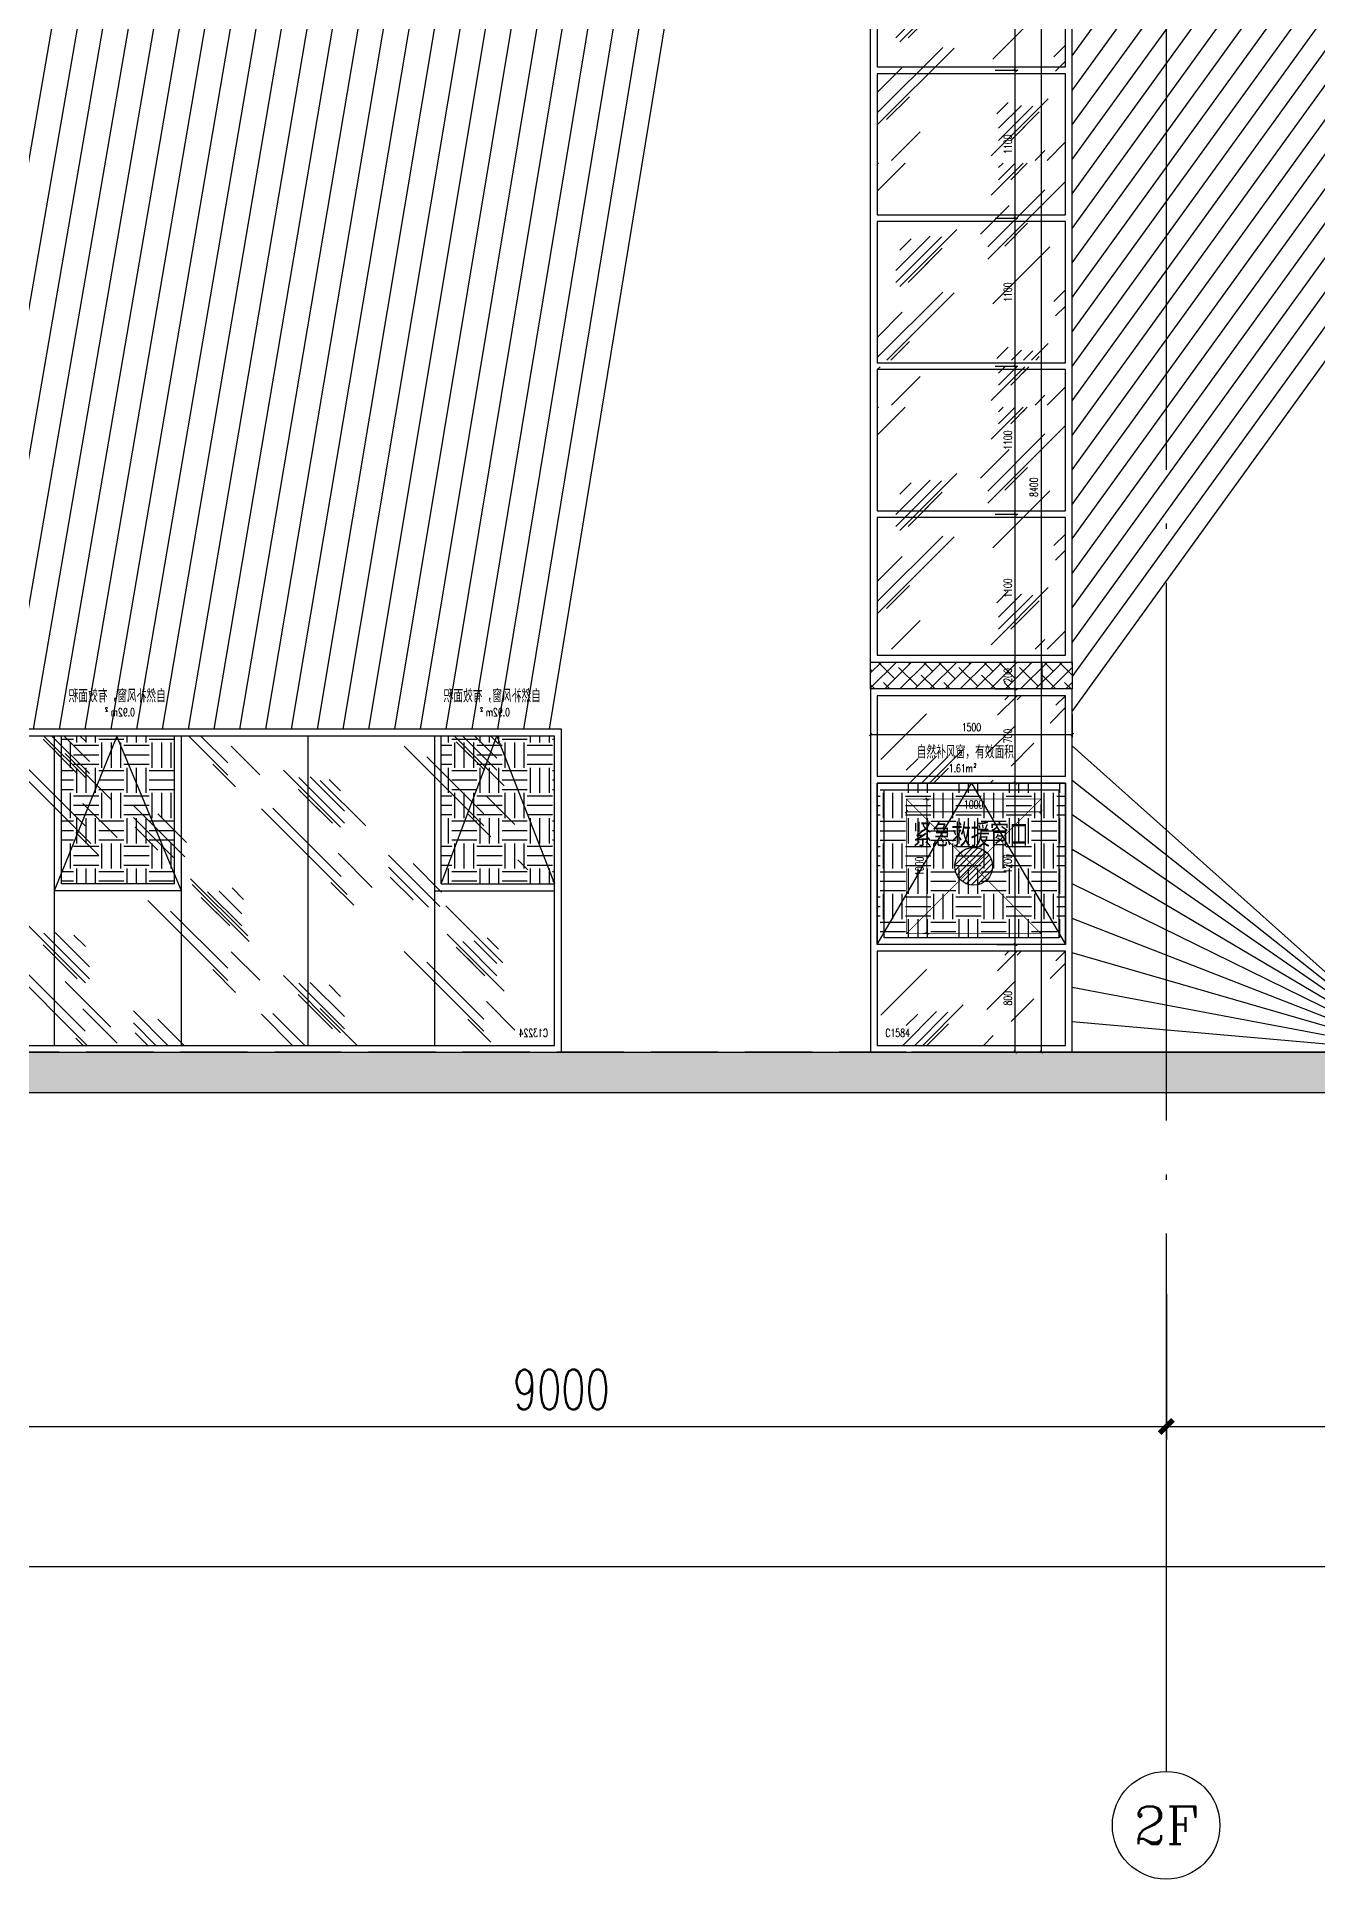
# Model space of a CAD drawing. Extents: x -4210259 to 293730, y -7499 to 868879.
# Drawn here: x -865961 to -856438, y 511087 to 524786 of the extents above; entities that cross this region are included whole.
import ezdxf
from ezdxf.enums import TextEntityAlignment as Align

# ---------------------------------------------------------------- set-up
doc = ezdxf.new("R2010")
doc.units = 0
doc.header["$LTSCALE"] = 1000
doc.header["$MEASUREMENT"] = 0
for name, pattern in [('__DASH', [0.35, 0.25, -0.1]), ('DASH', [0.35, 0.25, -0.1]), ('DOTE', [2.4200000000000004, 2, -0.2, 0.02, -0.2])]:
    doc.linetypes.add(name, pattern=pattern)
doc.layers.get('Defpoints').update_dxf_attribs({"color": 210})
for name, color, linetype in [('A-AXIS-D', 1, 'Continuous'), ('A-AXIS-DOTE', 14, 'DOTE'), ('A-HATCH-2', 251, 'Continuous'), ('A-LIN-V', 9, 'Continuous'), ('A-WINDOW', 140, 'Continuous'), ('A-彩色打印层', 22, 'Continuous'), ('A-门窗表显示尺寸', 160, 'Continuous'), ('AS-WALL', 40, 'Continuous'), ('AXIS', 3, 'Continuous'), ('PUB_DIM', 3, 'Continuous'), ('PUB_TEXT', 7, 'Continuous'), ('SPACE', 7, 'Continuous'), ('SPACE_HATCH', 8, 'Continuous')]:
    doc.layers.add(name, color=color, linetype=linetype)
doc.layers.add('A-WALL-HATCH', color=8, linetype='Continuous', lineweight=13)
doc.styles.add('_TCH_AXIS', font='COMPLEX', dxfattribs={"bigfont": 'GBCBIG'})
doc.styles.add('_TCH_DIM_T3', font='SIMPLEX', dxfattribs={"width": 0.7058823529411765, "bigfont": 'GBCBIG'})
doc.styles.add('_TCH_SPACE', font='SIMPLEX', dxfattribs={"height": 5, "bigfont": 'GBCBIG'})
doc.styles.add('A-DIM_T3', font='SIMPLEX', dxfattribs={"width": 0.7058823529411765, "bigfont": 'GBCBIG'})
doc.styles.add('A-STANDARD', font='SIMPLEX', dxfattribs={"bigfont": 'GBCBIG'})
doc.styles.add('STYLE1', font='')
doc.styles.get('STYLE1').set_extended_font_data('SimSun')
doc.dimstyles.new('_TCH_ARCH&&100', dxfattribs={"dimtxt": 297.5, "dimasz": 100, "dimexe": 100, "dimexo": 100, "dimgap": 126.25, "dimtad": 1, "dimdec": 0, "dimzin": 0, "dimdsep": 46, "dimtxsty": '_TCH_DIM_T3', "dimblk": 'ARCHTICK', "dimcen": 0.09, "dimclrt": 7, "dimazin": 2, "dimtfac": 1, "dimtdec": 0, "dimtix": 1, "dimtmove": 2, "dimatfit": 3, "dimfxl": 0, "dimtolj": 1, "dimtzin": 0, "dimarcsym": 0})
doc.dimstyles.new('_TCH_ARCH&&20', dxfattribs={"dimtxt": 59.5, "dimasz": 20, "dimexe": 20, "dimexo": 20, "dimgap": 25.25, "dimtad": 1, "dimdec": 0, "dimzin": 0, "dimdsep": 46, "dimtxsty": '_TCH_DIM_T3', "dimblk": 'ARCHTICK', "dimcen": 0.09, "dimclrt": 7, "dimazin": 2, "dimtfac": 1, "dimtdec": 0, "dimtix": 1, "dimtmove": 2, "dimatfit": 3, "dimfxl": 0, "dimtolj": 1, "dimtzin": 0, "dimarcsym": 0})
doc.dimstyles.new('A-DIM&&20', dxfattribs={"dimtxt": 59.5, "dimasz": 20, "dimexe": 20, "dimexo": 20, "dimgap": 25.25, "dimtad": 1, "dimdec": 0, "dimzin": 0, "dimdsep": 46, "dimtxsty": 'A-DIM_T3', "dimblk": 'ARCHTICK', "dimcen": 0.09, "dimclrt": 7, "dimazin": 2, "dimtfac": 1, "dimtdec": 0, "dimtix": 1, "dimtmove": 2, "dimatfit": 3, "dimfxl": 0, "dimtolj": 1, "dimtzin": 0, "dimarcsym": 0})
pattern_1 = [(0, (0, 0), (187.5, 187.5), [187.5, -187.5]), (0, (0, 70.3125), (187.5, 187.5), [187.5, -187.5]), (0, (0, 140.625), (187.5, 187.5), [187.5, -187.5]), (90, (23.4375, 164.0625), (-187.5, 187.5), [187.5, -187.5]), (90, (93.75, 164.0625), (-187.5, 187.5), [187.5, -187.5]), (90, (164.0625, 164.0625), (-187.5, 187.5), [187.5, -187.5])]

# ---------------------------------------------------------------- blocks, each defined once
blk = doc.blocks.new('C13024-M')
at = {"layer": 'A-WALL-HATCH'}
h = blk.add_hatch(dxfattribs=at)
h.set_pattern_fill('玻璃2', color=256, scale=100, angle=180)
h.set_pattern_definition([(45, (1649211.067298129, 60.00000002526212), (0, 1527.350647362943), [600, -360, 600, -360, 240, -523.28157]), (45, (1649181.067298129, 90.00000002526212), (0, 1527.350647362943), [480, -600, 360, -360, 420, -463.28157]), (45, (1649181.067298129, 180.0000000252621), (0, 1527.350647362943), [360, -720, 240, -360, 540, -463.28157]), (45, (1649271.067298129, 90.00000002526212), (0, 1527.350647362943), [360, -720, 300, -1303.2815]), (45, (1649361.067298129, 180.0000000252621), (0, 1527.350647362943), [180, -900, 120, -1483.2815]), (45, (1649211.067298129, 330.0000000252621), (0, 1527.350647362943), [120, -900, 120, -480, 300, -763.28157]), (45, (1649751.067298129, 240.0000000252621), (0, 1527.350647362943), [600, -900, 720, -475.28157]), (45, (1649751.067298129, 150.0000000252621), (0, 1527.350647362943), [840, -600, 900, -355.28157]), (45, (1649901.067298129, 270.0000000252621), (0, -1697.056274847714), [600, -840, 480, -763.28157]), (45, (1649811.067298129, 450.0000000252621), (0, 1527.350647362943), [300, -1200, 360, -823.28157]), (45, (1649991.067298129, 360.0000000252621), (0, 1527.350647362943), [240, -1200, 240, -1003.2815])])
h.paths.add_polyline_path([(101749.3323833144, 517287.4520265208), (88849.3323833195, 517287.4520265305), (88849.33238330344, 519587.45202655), (100856.475240441, 519587.4520265403), (100853.6180975811, 518437.4520265147), (101749.3323832985, 518437.4520265147)])
at = {"layer": 'SPACE_HATCH'}
h = blk.add_hatch(dxfattribs=at)
h.set_pattern_fill('土壤', color=1, scale=50, style=0)
h.set_pattern_definition(pattern_1)
h.paths.add_polyline_path([(88649.33238333312, 518487.4520263848), (89489.33238339378, 518487.4520266287), (89489.33238325524, 519587.4520265185), (88649.33238321845, 519587.4520266237)])
h = blk.add_hatch(dxfattribs=at)
h.set_pattern_fill('土壤', color=1, scale=50, style=0)
h.set_pattern_definition(pattern_1)
h.paths.add_polyline_path([(92317.9038118237, 518487.4520263849), (91477.90381179424, 518487.4520266471), (91477.90381193277, 519587.4520265217), (92317.90381193836, 519587.4520266237)])
at = {"layer": 'A-WINDOW'}
for p, q in [((89492.18952615082, 518487.4520265203), (89492.18952615082, 519587.4520265464)), ((89542.18952615093, 519587.4520265403), (89542.18952615093, 517287.4520265386)), ((90485.04666900844, 519587.4520265403), (90485.04666900844, 517287.4520265386)), ((91427.90381186595, 519587.4520265403), (91427.90381186595, 517287.4520265386)), ((91477.90381186595, 518487.4520265203), (91477.90381186595, 519587.4520265464)), ((92317.90381186339, 518487.4520265203), (92317.90381186339, 519587.4520265464)), ((92370.76095472346, 519587.4520265403), (92370.76095472346, 517287.4520265386)), ((89492.18952615082, 518487.4520265203), (88649.33238329343, 518487.4520265203)), ((89542.18952615093, 518437.4520265154), (88649.33238329343, 518437.4520265147)), ((91425.04666900588, 518437.4520265148), (92370.76095472334, 518437.4520265149)), ((91477.90381186595, 518487.4520265203), (92317.90381186339, 518487.4520265203))]:
    blk.add_line(p, q, dxfattribs=at)
for points in [[(101799.3323832985, 517237.452026517), (88599.33238329343, 517237.4520265403), (88599.33238329343, 519637.4520265403), (101799.3323832985, 519637.4520265403)], [(101749.3323832985, 517287.4520265171), (88649.33238329343, 517287.4520265402), (88649.33238329343, 519587.4520265403), (101749.3323832985, 519587.4520265403)]]:
    blk.add_lwpolyline(points, close=True, dxfattribs=at)
for points in [[(89492.18952615082, 518487.4520265203), (89078.66477561742, 519587.4520265403), (88649.33238331345, 518487.4520265203)], [(91425.04666899575, 518437.4520265149), (91905.71427666675, 519587.4520265649), (92370.76095470309, 518437.4520265641)]]:
    blk.add_lwpolyline(points, dxfattribs=at)
at = {"layer": 'A-门窗表显示尺寸', "color": 3, "style": 'A-STANDARD', "width": 0.7058823529411765}
blk.add_text('C13224', height=59.5, dxfattribs=at).set_placement((88698.93270185287, 517350.0000000253))
at = {"layer": 'SPACE', "color": 1, "style": '_TCH_SPACE'}
for p in [(88751.69866114556, 519837.4520265412), (91541.06944890488, 519837.4520265412)]:
    blk.add_text('自然补风窗，有效面积', height=96.45390070921985, dxfattribs=at).set_placement(p)
at = {"layer": 'SPACE', "color": 1, "style": '_TCH_SPACE', "width": 0.7058823529411765}
for s, height, p in [('0.92m', 59.5, (88981.93270369875, 519735.0770265412)), ('2', 29.75, (89181.93270369875, 519770.0770265412)), ('0.92m', 59.5, (91771.30349145806, 519735.0770265412)), ('2', 29.75, (91971.30349145806, 519770.0770265412))]:
    blk.add_text(s, height=height, dxfattribs=at).set_placement(p)
blk = doc.blocks.new('_ArchTick')
at = {"color": 0, "linetype": 'ByBlock', "const_width": 0.4}
blk.add_lwpolyline([(-0.5, -0.5), (0.5, 0.5)], dxfattribs=at)
blk = doc.blocks.new('*D1228')
at = {"layer": 'A-门窗表显示尺寸', "color": 0, "lineweight": -2}
for p, q in [((-1802664.319735164, 520137.4520265377), (-1802494.319735164, 520137.4520265377)), ((-1802514.319735164, 519937.4520265377), (-1802514.319735164, 520137.4520265377)), ((-1802664.319735164, 519937.4520265377), (-1802494.319735164, 519937.4520265377))]:
    blk.add_line(p, q, dxfattribs=at)
at = {"layer": 'Defpoints', "color": 0}
for p in [(-1802684.319735164, 520137.4520265377), (-1802514.319735164, 520137.4520265377), (-1802684.319735164, 519937.4520265377)]:
    blk.add_point(p, dxfattribs=at)
at = {"layer": 'A-门窗表显示尺寸', "color": 0, "lineweight": -2, "xscale": 20, "yscale": 20, "zscale": 20}
for p, rotation in [((-1802514.319735164, 520137.4520265377), 90), ((-1802514.319735164, 519937.4520265377), 270)]:
    blk.add_blockref('_ArchTick', p, dxfattribs=dict(at, rotation=rotation))
at = {"layer": 'A-门窗表显示尺寸', "color": 7, "insert": (-1802569.319735163, 520037.4520265381), "char_height": 59.5, "attachment_point": 5, "rotation": 90, "style": '_TCH_DIM_T3'}
blk.add_mtext('\\A1;200', dxfattribs=at)
blk = doc.blocks.new('*D1229')
at = {"layer": 'A-门窗表显示尺寸', "color": 0, "lineweight": -2}
for p, q in [((-1802664.319735164, 521237.4520265376), (-1802494.319735164, 521237.4520265376)), ((-1802514.319735164, 520137.4520265377), (-1802514.319735164, 521237.4520265376)), ((-1802664.319735164, 520137.4520265377), (-1802494.319735164, 520137.4520265377))]:
    blk.add_line(p, q, dxfattribs=at)
at = {"layer": 'Defpoints', "color": 0}
for p in [(-1802684.319735164, 521237.4520265376), (-1802514.319735164, 521237.4520265376), (-1802684.319735164, 520137.4520265377)]:
    blk.add_point(p, dxfattribs=at)
at = {"layer": 'A-门窗表显示尺寸', "color": 0, "lineweight": -2, "xscale": 20, "yscale": 20, "zscale": 20}
for p, rotation in [((-1802514.319735164, 521237.4520265376), 90), ((-1802514.319735164, 520137.4520265377), 270)]:
    blk.add_blockref('_ArchTick', p, dxfattribs=dict(at, rotation=rotation))
at = {"layer": 'A-门窗表显示尺寸', "color": 7, "insert": (-1802569.319735163, 520687.4520265381), "char_height": 59.5, "attachment_point": 5, "rotation": 90, "style": '_TCH_DIM_T3'}
blk.add_mtext('\\A1;1100', dxfattribs=at)
blk = doc.blocks.new('*D1230')
at = {"layer": 'A-门窗表显示尺寸', "color": 0, "lineweight": -2}
for p, q in [((-1802664.319735164, 522337.4520265376), (-1802494.319735164, 522337.4520265376)), ((-1802514.319735164, 521237.4520265376), (-1802514.319735164, 522337.4520265376)), ((-1802664.319735164, 521237.4520265376), (-1802494.319735164, 521237.4520265376))]:
    blk.add_line(p, q, dxfattribs=at)
at = {"layer": 'Defpoints', "color": 0}
for p in [(-1802684.319735164, 522337.4520265376), (-1802514.319735164, 522337.4520265376), (-1802684.319735164, 521237.4520265376)]:
    blk.add_point(p, dxfattribs=at)
at = {"layer": 'A-门窗表显示尺寸', "color": 0, "lineweight": -2, "xscale": 20, "yscale": 20, "zscale": 20}
for p, rotation in [((-1802514.319735164, 522337.4520265376), 90), ((-1802514.319735164, 521237.4520265376), 270)]:
    blk.add_blockref('_ArchTick', p, dxfattribs=dict(at, rotation=rotation))
at = {"layer": 'A-门窗表显示尺寸', "color": 7, "insert": (-1802569.319735163, 521787.452026538), "char_height": 59.5, "attachment_point": 5, "rotation": 90, "style": '_TCH_DIM_T3'}
blk.add_mtext('\\A1;1100', dxfattribs=at)
blk = doc.blocks.new('*D1231')
at = {"layer": 'A-门窗表显示尺寸', "color": 0, "lineweight": -2}
for p, q in [((-1802664.319735164, 523437.4520265376), (-1802494.319735164, 523437.4520265376)), ((-1802514.319735164, 522337.4520265376), (-1802514.319735164, 523437.4520265376)), ((-1802664.319735164, 522337.4520265376), (-1802494.319735164, 522337.4520265376))]:
    blk.add_line(p, q, dxfattribs=at)
at = {"layer": 'Defpoints', "color": 0}
for p in [(-1802684.319735164, 523437.4520265376), (-1802514.319735164, 523437.4520265376), (-1802684.319735164, 522337.4520265376)]:
    blk.add_point(p, dxfattribs=at)
at = {"layer": 'A-门窗表显示尺寸', "color": 0, "lineweight": -2, "xscale": 20, "yscale": 20, "zscale": 20}
for p, rotation in [((-1802514.319735164, 523437.4520265376), 90), ((-1802514.319735164, 522337.4520265376), 270)]:
    blk.add_blockref('_ArchTick', p, dxfattribs=dict(at, rotation=rotation))
at = {"layer": 'A-门窗表显示尺寸', "color": 7, "insert": (-1802569.319735163, 522887.452026538), "char_height": 59.5, "attachment_point": 5, "rotation": 90, "style": '_TCH_DIM_T3'}
blk.add_mtext('\\A1;1100', dxfattribs=at)
blk = doc.blocks.new('*D1232')
at = {"layer": 'A-门窗表显示尺寸', "color": 0, "lineweight": -2}
for p, q in [((-1802664.319735164, 524537.4520265376), (-1802494.319735164, 524537.4520265376)), ((-1802514.319735164, 523437.4520265376), (-1802514.319735164, 524537.4520265376)), ((-1802664.319735164, 523437.4520265376), (-1802494.319735164, 523437.4520265376))]:
    blk.add_line(p, q, dxfattribs=at)
at = {"layer": 'Defpoints', "color": 0}
for p in [(-1802684.319735164, 524537.4520265376), (-1802514.319735164, 524537.4520265376), (-1802684.319735164, 523437.4520265376)]:
    blk.add_point(p, dxfattribs=at)
at = {"layer": 'A-门窗表显示尺寸', "color": 0, "lineweight": -2, "xscale": 20, "yscale": 20, "zscale": 20}
for p, rotation in [((-1802514.319735164, 524537.4520265376), 90), ((-1802514.319735164, 523437.4520265376), 270)]:
    blk.add_blockref('_ArchTick', p, dxfattribs=dict(at, rotation=rotation))
at = {"layer": 'A-门窗表显示尺寸', "color": 7, "insert": (-1802569.319735163, 523987.452026538), "char_height": 59.5, "attachment_point": 5, "rotation": 90, "style": '_TCH_DIM_T3'}
blk.add_mtext('\\A1;1100', dxfattribs=at)
blk = doc.blocks.new('*D1233')
at = {"layer": 'A-门窗表显示尺寸', "color": 0, "lineweight": -2}
for p, q in [((-1802664.319735164, 525637.4520265376), (-1802494.319735164, 525637.4520265376)), ((-1802514.319735164, 524537.4520265376), (-1802514.319735164, 525637.4520265376)), ((-1802664.319735164, 524537.4520265376), (-1802494.319735164, 524537.4520265376))]:
    blk.add_line(p, q, dxfattribs=at)
at = {"layer": 'Defpoints', "color": 0}
for p in [(-1802684.319735164, 525637.4520265376), (-1802514.319735164, 525637.4520265376), (-1802684.319735164, 524537.4520265376)]:
    blk.add_point(p, dxfattribs=at)
at = {"layer": 'A-门窗表显示尺寸', "color": 0, "lineweight": -2, "xscale": 20, "yscale": 20, "zscale": 20}
for p, rotation in [((-1802514.319735164, 525637.4520265376), 90), ((-1802514.319735164, 524537.4520265376), 270)]:
    blk.add_blockref('_ArchTick', p, dxfattribs=dict(at, rotation=rotation))
at = {"layer": 'A-门窗表显示尺寸', "color": 7, "insert": (-1802569.319735163, 525087.452026538), "char_height": 59.5, "attachment_point": 5, "rotation": 90, "style": '_TCH_DIM_T3'}
blk.add_mtext('\\A1;1100', dxfattribs=at)
blk = doc.blocks.new('*D1234')
at = {"layer": 'A-门窗表显示尺寸', "color": 0, "lineweight": -2}
for p, q in [((-1802644.319735164, 525637.4520265376), (-1802300.000000076, 525637.4520265376)), ((-1802320.000000076, 517237.4520265394), (-1802320.000000076, 525637.4520265376)), ((-1802644.319735164, 517237.4520265394), (-1802300.000000076, 517237.4520265394))]:
    blk.add_line(p, q, dxfattribs=at)
at = {"layer": 'Defpoints', "color": 0}
for p in [(-1802664.319735164, 525637.4520265376), (-1802320.000000076, 525637.4520265376), (-1802664.319735164, 517237.4520265394)]:
    blk.add_point(p, dxfattribs=at)
at = {"layer": 'A-门窗表显示尺寸', "color": 0, "lineweight": -2, "xscale": 20, "yscale": 20, "zscale": 20}
for p, rotation in [((-1802320.000000076, 525637.4520265376), 90), ((-1802320.000000076, 517237.4520265394), 270)]:
    blk.add_blockref('_ArchTick', p, dxfattribs=dict(at, rotation=rotation))
at = {"layer": 'A-门窗表显示尺寸', "color": 7, "insert": (-1802375.000000076, 521437.4520265389), "char_height": 59.5, "attachment_point": 5, "rotation": 90, "style": '_TCH_DIM_T3'}
blk.add_mtext('\\A1;8400', dxfattribs=at)
blk = doc.blocks.new('*D1235')
at = {"layer": 'A-门窗表显示尺寸', "color": 0, "lineweight": -2}
for p, q in [((-1803590.399681424, 525102.5479734626), (-1803590.399681424, 525272.0383787705)), ((-1803590.399681424, 525252.0383787705), (-1802090.399681419, 525252.0383787705)), ((-1802090.399681419, 525102.5479734626), (-1802090.399681419, 525272.0383787705))]:
    blk.add_line(p, q, dxfattribs=at)
at = {"layer": 'Defpoints', "color": 0}
for p in [(-1802090.399681419, 525252.0383787705), (-1803590.399681424, 525082.5479734626), (-1802090.399681419, 525082.5479734626)]:
    blk.add_point(p, dxfattribs=at)
at = {"layer": 'A-门窗表显示尺寸', "color": 0, "lineweight": -2, "xscale": 20, "yscale": 20, "zscale": 20, "rotation": 180}
blk.add_blockref('_ArchTick', (-1803590.399681424, 525252.0383787705), dxfattribs=at)
at = {"layer": 'A-门窗表显示尺寸', "color": 0, "lineweight": -2, "xscale": 20, "yscale": 20, "zscale": 20}
blk.add_blockref('_ArchTick', (-1802090.399681419, 525252.0383787705), dxfattribs=at)
at = {"layer": 'A-门窗表显示尺寸', "color": 7, "insert": (-1802840.399681421, 525307.0383787705), "char_height": 59.5, "attachment_point": 5, "style": 'A-DIM_T3'}
blk.add_mtext('\\A1;1500', dxfattribs=at)
blk = doc.blocks.new('*D1451')
at = {"layer": 'Defpoints', "color": 0}
for p in [(-1653990, 542178.2995793271), (-1652990, 542178.2995793271), (-1652990, 542105)]:
    blk.add_point(p, dxfattribs=at)
at = {"layer": 'PUB_DIM', "color": 0, "lineweight": -2}
for p, q in [((-1653990, 542158.2995793271), (-1653990, 542085)), ((-1653990, 542105), (-1652990, 542105)), ((-1652990, 542158.2995793271), (-1652990, 542085))]:
    blk.add_line(p, q, dxfattribs=at)
at = {"layer": 'PUB_DIM', "color": 0, "lineweight": -2, "xscale": 20, "yscale": 20, "zscale": 20, "rotation": 180}
blk.add_blockref('_ArchTick', (-1653990, 542105), dxfattribs=at)
at = {"layer": 'PUB_DIM', "color": 0, "lineweight": -2, "xscale": 20, "yscale": 20, "zscale": 20}
blk.add_blockref('_ArchTick', (-1652990, 542105), dxfattribs=at)
at = {"layer": 'PUB_DIM', "color": 7, "insert": (-1653490, 542160), "char_height": 59.5, "attachment_point": 5, "style": '_TCH_DIM_T3'}
blk.add_mtext('\\A1;1000', dxfattribs=at)
blk = doc.blocks.new('*D1452')
at = {"layer": 'Defpoints', "color": 0}
for p in [(-1653888.7840406, 542199.6257803998), (-1653837.373280651, 542199.6257803998), (-1653888.7840406, 541199.6257804)]:
    blk.add_point(p, dxfattribs=at)
at = {"layer": 'PUB_DIM', "color": 0, "lineweight": -2}
for p, q in [((-1653868.7840406, 542199.6257803998), (-1653817.373280651, 542199.6257803998)), ((-1653837.373280651, 541199.6257804), (-1653837.373280651, 542199.6257803998)), ((-1653868.7840406, 541199.6257804), (-1653817.373280651, 541199.6257804))]:
    blk.add_line(p, q, dxfattribs=at)
at = {"layer": 'PUB_DIM', "color": 0, "lineweight": -2, "xscale": 20, "yscale": 20, "zscale": 20}
for p, rotation in [((-1653837.373280651, 542199.6257803998), 90), ((-1653837.373280651, 541199.6257804), 270)]:
    blk.add_blockref('_ArchTick', p, dxfattribs=dict(at, rotation=rotation))
at = {"layer": 'PUB_DIM', "color": 7, "insert": (-1653892.37328065, 541699.6257804002), "char_height": 59.5, "attachment_point": 5, "rotation": 90, "style": '_TCH_DIM_T3'}
blk.add_mtext('\\A1;1000', dxfattribs=at)
blk = doc.blocks.new('*D1310')
at = {"layer": 'A-门窗表显示尺寸', "color": 0, "lineweight": -2}
for p, q in [((-1821550.399671284, 519937.4520265376), (-1821394.319734998, 519937.4520265376)), ((-1821414.319734998, 519237.4520265125), (-1821414.319734998, 519937.4520265376)), ((-1821550.399671284, 519237.4520265125), (-1821394.319734998, 519237.4520265125))]:
    blk.add_line(p, q, dxfattribs=at)
at = {"layer": 'Defpoints', "color": 0}
for p in [(-1821570.399671284, 519937.4520265376), (-1821414.319734998, 519937.4520265376), (-1821570.399671284, 519237.4520265125)]:
    blk.add_point(p, dxfattribs=at)
at = {"layer": 'A-门窗表显示尺寸', "color": 0, "lineweight": -2, "xscale": 20, "yscale": 20, "zscale": 20}
for p, rotation in [((-1821414.319734998, 519937.4520265376), 90), ((-1821414.319734998, 519237.4520265125), 270)]:
    blk.add_blockref('_ArchTick', p, dxfattribs=dict(at, rotation=rotation))
at = {"layer": 'A-门窗表显示尺寸', "color": 7, "insert": (-1821469.319734997, 519587.4520265255), "char_height": 59.5, "attachment_point": 5, "rotation": 90, "style": 'A-DIM_T3'}
blk.add_mtext('\\A1;700', dxfattribs=at)
blk = doc.blocks.new('*D1311')
at = {"layer": 'A-门窗表显示尺寸', "color": 0, "lineweight": -2}
for p, q in [((-1821550.399671284, 519237.4520265125), (-1821394.319734998, 519237.4520265125)), ((-1821414.319734998, 518037.4520265125), (-1821414.319734998, 519237.4520265125)), ((-1821550.399671284, 518037.4520265125), (-1821394.319734998, 518037.4520265125))]:
    blk.add_line(p, q, dxfattribs=at)
at = {"layer": 'Defpoints', "color": 0}
for p in [(-1821570.399671284, 519237.4520265125), (-1821414.319734998, 519237.4520265125), (-1821570.399671284, 518037.4520265125)]:
    blk.add_point(p, dxfattribs=at)
at = {"layer": 'A-门窗表显示尺寸', "color": 0, "lineweight": -2, "xscale": 20, "yscale": 20, "zscale": 20}
for p, rotation in [((-1821414.319734998, 519237.4520265125), 90), ((-1821414.319734998, 518037.4520265125), 270)]:
    blk.add_blockref('_ArchTick', p, dxfattribs=dict(at, rotation=rotation))
at = {"layer": 'A-门窗表显示尺寸', "color": 7, "insert": (-1821469.319734997, 518637.4520265129), "char_height": 59.5, "attachment_point": 5, "rotation": 90, "style": 'A-DIM_T3'}
blk.add_mtext('\\A1;1200', dxfattribs=at)
blk = doc.blocks.new('*D1312')
at = {"layer": 'A-门窗表显示尺寸', "color": 0, "lineweight": -2}
for p, q in [((-1821550.399671284, 518037.4520265125), (-1821394.319734998, 518037.4520265125)), ((-1821414.319734998, 517237.4520265394), (-1821414.319734998, 518037.4520265125)), ((-1821550.399671284, 517237.4520265394), (-1821394.319734998, 517237.4520265394))]:
    blk.add_line(p, q, dxfattribs=at)
at = {"layer": 'Defpoints', "color": 0}
for p in [(-1821570.399671284, 518037.4520265125), (-1821414.319734998, 518037.4520265125), (-1821570.399671284, 517237.4520265394)]:
    blk.add_point(p, dxfattribs=at)
at = {"layer": 'A-门窗表显示尺寸', "color": 0, "lineweight": -2, "xscale": 20, "yscale": 20, "zscale": 20}
for p, rotation in [((-1821414.319734998, 518037.4520265125), 90), ((-1821414.319734998, 517237.4520265394), 270)]:
    blk.add_blockref('_ArchTick', p, dxfattribs=dict(at, rotation=rotation))
at = {"layer": 'A-门窗表显示尺寸', "color": 7, "insert": (-1821469.319734997, 517637.4520265263), "char_height": 59.5, "attachment_point": 5, "rotation": 90, "style": 'A-DIM_T3'}
blk.add_mtext('\\A1;800', dxfattribs=at)
blk = doc.blocks.new('*D1313')
at = {"layer": 'A-门窗表显示尺寸', "color": 0, "lineweight": -2}
for p, q in [((-1822490.399681424, 519747.4520265373), (-1822490.399681424, 519577.9616212295)), ((-1820990.399681253, 519747.4520265373), (-1820990.399681253, 519577.9616212295)), ((-1822490.399681424, 519597.9616212295), (-1820990.399681253, 519597.9616212295))]:
    blk.add_line(p, q, dxfattribs=at)
at = {"layer": 'Defpoints', "color": 0}
for p in [(-1822490.399681424, 519767.4520265373), (-1820990.399681253, 519767.4520265373), (-1820990.399681253, 519597.9616212295)]:
    blk.add_point(p, dxfattribs=at)
at = {"layer": 'A-门窗表显示尺寸', "color": 0, "lineweight": -2, "xscale": 20, "yscale": 20, "zscale": 20, "rotation": 180}
blk.add_blockref('_ArchTick', (-1822490.399681424, 519597.9616212295), dxfattribs=at)
at = {"layer": 'A-门窗表显示尺寸', "color": 0, "lineweight": -2, "xscale": 20, "yscale": 20, "zscale": 20}
blk.add_blockref('_ArchTick', (-1820990.399681253, 519597.9616212295), dxfattribs=at)
at = {"layer": 'A-门窗表显示尺寸', "color": 7, "insert": (-1821740.399681339, 519652.9616212295), "char_height": 59.5, "attachment_point": 5, "style": 'A-DIM_T3'}
blk.add_mtext('\\A1;1500', dxfattribs=at)
blk = doc.blocks.new('*D769')
at = {"layer": 'A-AXIS-D', "color": 0, "lineweight": -2}
for p, q in [((-903359.332386501, 515440), (-903359.332386501, 513313.3764944364)), ((-745359.3325523962, 515440), (-745359.3325523962, 513313.3764944364)), ((-903359.332386501, 513413.3764944364), (-745359.3325523962, 513413.3764944364))]:
    blk.add_line(p, q, dxfattribs=at)
at = {"layer": 'Defpoints', "color": 0}
for p in [(-903359.332386501, 515540), (-745359.3325523962, 515540), (-745359.3325523962, 513413.3764944364)]:
    blk.add_point(p, dxfattribs=at)
at = {"layer": 'A-AXIS-D', "color": 0, "lineweight": -2, "xscale": 100, "yscale": 100, "zscale": 100, "rotation": 180}
blk.add_blockref('_ArchTick', (-903359.332386501, 513413.3764944364), dxfattribs=at)
at = {"layer": 'A-AXIS-D', "color": 0, "lineweight": -2, "xscale": 100, "yscale": 100, "zscale": 100}
blk.add_blockref('_ArchTick', (-745359.3325523962, 513413.3764944364), dxfattribs=at)
at = {"layer": 'A-AXIS-D', "color": 7, "insert": (-824359.3324694487, 513688.3764944364), "char_height": 297.5, "attachment_point": 5, "style": '_TCH_DIM_T3'}
blk.add_mtext('\\A1;158000', dxfattribs=at)
blk = doc.blocks.new('*D1044')
at = {"layer": 'A-AXIS-D', "color": 0, "lineweight": -2}
for p, q in [((-857559.3323832983, 515440), (-857559.3323832983, 514353.3764944365)), ((-848559.3323832982, 515440), (-848559.3323832982, 514353.3764944365)), ((-857559.3323832983, 514453.3764944365), (-848559.3323832982, 514453.3764944365))]:
    blk.add_line(p, q, dxfattribs=at)
at = {"layer": 'Defpoints', "color": 0}
for p in [(-857559.3323832983, 515540), (-848559.3323832982, 515540), (-848559.3323832982, 514453.3764944365)]:
    blk.add_point(p, dxfattribs=at)
at = {"layer": 'A-AXIS-D', "color": 0, "lineweight": -2, "xscale": 100, "yscale": 100, "zscale": 100, "rotation": 180}
blk.add_blockref('_ArchTick', (-857559.3323832983, 514453.3764944365), dxfattribs=at)
at = {"layer": 'A-AXIS-D', "color": 0, "lineweight": -2, "xscale": 100, "yscale": 100, "zscale": 100}
blk.add_blockref('_ArchTick', (-848559.3323832982, 514453.3764944365), dxfattribs=at)
at = {"layer": 'A-AXIS-D', "color": 7, "insert": (-853059.3323832983, 514728.3764944365), "char_height": 297.5, "attachment_point": 5, "style": '_TCH_DIM_T3'}
blk.add_mtext('\\A1;9000', dxfattribs=at)
blk = doc.blocks.new('*D1045')
at = {"layer": 'A-AXIS-D', "color": 0, "lineweight": -2}
for p, q in [((-866559.3323832983, 515440), (-866559.3323832983, 514353.3764944365)), ((-857559.3323832983, 515440), (-857559.3323832983, 514353.3764944365)), ((-866559.3323832983, 514453.3764944365), (-857559.3323832983, 514453.3764944365))]:
    blk.add_line(p, q, dxfattribs=at)
at = {"layer": 'Defpoints', "color": 0}
for p in [(-866559.3323832983, 515540), (-857559.3323832983, 515540), (-857559.3323832983, 514453.3764944365)]:
    blk.add_point(p, dxfattribs=at)
at = {"layer": 'A-AXIS-D', "color": 0, "lineweight": -2, "xscale": 100, "yscale": 100, "zscale": 100, "rotation": 180}
blk.add_blockref('_ArchTick', (-866559.3323832983, 514453.3764944365), dxfattribs=at)
at = {"layer": 'A-AXIS-D', "color": 0, "lineweight": -2, "xscale": 100, "yscale": 100, "zscale": 100}
blk.add_blockref('_ArchTick', (-857559.3323832983, 514453.3764944365), dxfattribs=at)
at = {"layer": 'A-AXIS-D', "color": 7, "insert": (-862059.3323832983, 514728.3764944365), "char_height": 297.5, "attachment_point": 5, "style": '_TCH_DIM_T3'}
blk.add_mtext('\\A1;9000', dxfattribs=at)
blk = doc.blocks.new('C1454')
at = {"layer": 'A-HATCH-2'}
h = blk.add_hatch(dxfattribs=at)
h.set_pattern_fill('ANSI38', color=256, scale=50)
h.set_pattern_definition([(45, (0, 0), (-56.12660075668221, 56.12660075668221), []), (135, (0, 0), (-168.3798022700466, 56.12660075668222), [198.4375, -119.0625])])
h.paths.add_polyline_path([(-1803590.3996815, 520137.4520265375), (-1802090.399681419, 520137.4520265375), (-1802090.399681419, 519937.4520265375), (-1803590.3996815, 519937.4520265375)])
at = {"layer": 'A-WALL-HATCH'}
h = blk.add_hatch(dxfattribs=at)
h.set_pattern_fill('玻璃2', color=256, scale=100)
h.set_pattern_definition([(45, (2950370.000000008, 40.00000002526212), (0, 1527.350647362943), [600, -360, 600, -360, 240, -523.28157]), (45, (2950340.000000008, 70.00000002526212), (0, 1527.350647362943), [480, -600, 360, -360, 420, -463.28157]), (45, (2950340.000000008, 160.0000000252621), (0, 1527.350647362943), [360, -720, 240, -360, 540, -463.28157]), (45, (2950430.000000008, 70.00000002526212), (0, 1527.350647362943), [360, -720, 300, -1303.2815]), (45, (2950520.000000008, 160.0000000252621), (0, 1527.350647362943), [180, -900, 120, -1483.2815]), (45, (2950370.000000008, 310.0000000252621), (0, 1527.350647362943), [120, -900, 120, -480, 300, -763.28157]), (45, (2950910.000000008, 220.0000000252621), (0, 1527.350647362943), [600, -900, 720, -475.28157]), (45, (2950910.000000008, 130.0000000252621), (0, 1527.350647362943), [840, -600, 900, -355.28157]), (45, (2951060.000000008, 250.0000000252621), (0, -1697.056274847714), [600, -840, 480, -763.28157]), (45, (2950970.000000008, 430.0000000252621), (0, 1527.350647362943), [300, -1200, 360, -823.28157]), (45, (2951150.000000008, 340.0000000252621), (0, 1527.350647362943), [240, -1200, 240, -1003.2815])])
h.paths.add_polyline_path([(-1803540.399681425, 523867.4520265374), (-1802140.399681419, 523867.4520265374), (-1802140.399681419, 525567.4520265374), (-1803540.399681425, 525567.4520265374)])
h = blk.add_hatch(dxfattribs=at)
h.set_pattern_fill('玻璃2', color=256, scale=100)
h.set_pattern_definition([(45, (2950370.000000008, -1779.999999974738), (0, 1527.350647362943), [600, -360, 600, -360, 240, -523.28157]), (45, (2950340.000000008, -1749.999999974738), (0, 1527.350647362943), [480, -600, 360, -360, 420, -463.28157]), (45, (2950340.000000008, -1659.999999974738), (0, 1527.350647362943), [360, -720, 240, -360, 540, -463.28157]), (45, (2950430.000000008, -1749.999999974738), (0, 1527.350647362943), [360, -720, 300, -1303.2815]), (45, (2950520.000000008, -1659.999999974738), (0, 1527.350647362943), [180, -900, 120, -1483.2815]), (45, (2950370.000000008, -1509.999999974738), (0, 1527.350647362943), [120, -900, 120, -480, 300, -763.28157]), (45, (2950910.000000008, -1599.999999974738), (0, 1527.350647362943), [600, -900, 720, -475.28157]), (45, (2950910.000000008, -1689.999999974738), (0, 1527.350647362943), [840, -600, 900, -355.28157]), (45, (2951060.000000008, -1569.999999974738), (0, -1697.056274847714), [600, -840, 480, -763.28157]), (45, (2950970.000000008, -1389.999999974738), (0, 1527.350647362943), [300, -1200, 360, -823.28157]), (45, (2951150.000000008, -1479.999999974738), (0, 1527.350647362943), [240, -1200, 240, -1003.2815])])
h.paths.add_polyline_path([(-1802140.399681419, 522332.4520265374), (-1803540.399681425, 522332.4520265374), (-1803540.399681425, 522047.4520265374), (-1802140.399681419, 522047.4520265374)])
h.paths.add_polyline_path([(-1803540.399681425, 522382.4520265374), (-1802140.399681419, 522382.4520265374), (-1802140.399681419, 523847.4520265374), (-1803540.399681425, 523847.4520265374)])
h = blk.add_hatch(dxfattribs=at)
h.set_pattern_fill('玻璃2', color=256, scale=100)
h.set_pattern_definition([(45, (2950370.000000008, -3594.999999974738), (0, 1527.350647362943), [600, -360, 600, -360, 240, -523.28157]), (45, (2950340.000000008, -3564.999999974738), (0, 1527.350647362943), [480, -600, 360, -360, 420, -463.28157]), (45, (2950340.000000008, -3474.999999974738), (0, 1527.350647362943), [360, -720, 240, -360, 540, -463.28157]), (45, (2950430.000000008, -3564.999999974738), (0, 1527.350647362943), [360, -720, 300, -1303.2815]), (45, (2950520.000000008, -3474.999999974738), (0, 1527.350647362943), [180, -900, 120, -1483.2815]), (45, (2950370.000000008, -3324.999999974738), (0, 1527.350647362943), [120, -900, 120, -480, 300, -763.28157]), (45, (2950910.000000008, -3414.999999974738), (0, 1527.350647362943), [600, -900, 720, -475.28157]), (45, (2950910.000000008, -3504.999999974738), (0, 1527.350647362943), [840, -600, 900, -355.28157]), (45, (2951060.000000008, -3384.999999974738), (0, -1697.056274847714), [600, -840, 480, -763.28157]), (45, (2950970.000000008, -3204.999999974738), (0, 1527.350647362943), [300, -1200, 360, -823.28157]), (45, (2951150.000000008, -3294.999999974738), (0, 1527.350647362943), [240, -1200, 240, -1003.2815])])
h.paths.add_polyline_path([(-1803540.399681425, 520232.4520265374), (-1802140.399681419, 520232.4520265374), (-1802140.399681419, 522032.4520265374), (-1803540.399681425, 522032.4520265374)])
at = {"layer": 'A-LIN-V'}
for p, q in [((-1803590.399681425, 525637.4520265374), (-1802090.399681419, 525637.4520265374)), ((-1803590.3996815, 520137.4520265375), (-1802190.399681494, 520137.4520265375))]:
    blk.add_line(p, q, dxfattribs=at)
at = {"layer": 'A-WALL-HATCH'}
blk.add_line((-1802314.319735163, 519937.4520265375), (-1802314.319735163, 520137.4520265375), dxfattribs=at)
at = {"layer": 'A-WINDOW'}
for p, q in [((-1803590.399681424, 520117.4520265375), (-1803590.399681424, 525637.4520265374)), ((-1803590.399681425, 525637.4520265374), (-1802090.399681419, 525637.4520265374)), ((-1802090.399681419, 520117.4520265375), (-1802090.399681419, 525637.4520265374)), ((-1803590.399681425, 520137.4520265375), (-1802090.399681419, 520137.4520265375))]:
    blk.add_line(p, q, dxfattribs=at)
for points in [[(-1803540.399681014, 524562.4520265374), (-1802140.399681009, 524562.4520265374), (-1802140.399681419, 525587.4520265374), (-1803540.399681425, 525587.4520265374)], [(-1803540.399681014, 523462.4520265374), (-1802140.399681009, 523462.4520265374), (-1802140.399681009, 524512.4520265374), (-1803540.399681014, 524512.4520265374)], [(-1803540.399681014, 522362.4520265374), (-1802140.399681009, 522362.4520265374), (-1802140.399681009, 523412.4520265374), (-1803540.399681014, 523412.4520265374)], [(-1803540.399681015, 522312.4520265374), (-1803540.399681015, 521262.4520265374), (-1802140.399681009, 521262.4520265374), (-1802140.399681009, 522312.4520265374)], [(-1803540.399681425, 520187.4520265374), (-1802140.399681419, 520187.4520265374), (-1802140.399681009, 521212.4520265374), (-1803540.399681015, 521212.4520265374)], [(-1803590.3996815, 520137.4520265375), (-1802090.399681419, 520137.4520265375), (-1802090.399681419, 519937.4520265375), (-1803590.3996815, 519937.4520265375)]]:
    blk.add_lwpolyline(points, close=True, dxfattribs=at)
at = {"layer": 'A-门窗表显示尺寸'}
for p1, p2, distance, dimstyle, picture, middle in [((-1802684.319735163, 524537.4520265374), (-1802684.319735163, 525637.4520265374), -169.99999999883585, '_TCH_ARCH&&20', '*D1233', (-1802569.319735163, 525087.452026538)), ((-1802664.319735163, 517237.4520265392), (-1802664.319735163, 525637.4520265374), -344.31973508698866, '_TCH_ARCH&&20', '*D1234', (-1802375.000000076, 521437.4520265389)), ((-1803590.399681424, 525082.5479734626), (-1802090.399681419, 525082.5479734626), 169.49040530784987, 'A-DIM&&20', '*D1235', (-1802840.399681421, 525307.0383787705)), ((-1802684.319735163, 523437.4520265374), (-1802684.319735163, 524537.4520265374), -169.99999999883585, '_TCH_ARCH&&20', '*D1232', (-1802569.319735163, 523987.452026538)), ((-1802684.319735163, 522337.4520265374), (-1802684.319735163, 523437.4520265374), -169.99999999883585, '_TCH_ARCH&&20', '*D1231', (-1802569.319735163, 522887.452026538)), ((-1802684.319735163, 521237.4520265374), (-1802684.319735163, 522337.4520265374), -169.99999999883585, '_TCH_ARCH&&20', '*D1230', (-1802569.319735163, 521787.452026538)), ((-1802684.319735163, 520137.4520265375), (-1802684.319735163, 521237.4520265374), -169.99999999883585, '_TCH_ARCH&&20', '*D1229', (-1802569.319735163, 520687.4520265381)), ((-1802684.319735163, 519937.4520265375), (-1802684.319735163, 520137.4520265375), -169.99999999883585, '_TCH_ARCH&&20', '*D1228', (-1802569.319735163, 520037.4520265381))]:
    dim = blk.add_aligned_dim(p1=p1, p2=p2, distance=distance, dimstyle=dimstyle, dxfattribs=at)
    dim.commit()
    dim.dimension.update_dxf_attribs({"geometry": picture, "text_midpoint": middle})
blk = doc.blocks.new('w42432')
at = {"layer": 'A-彩色打印层'}
h = blk.add_hatch(dxfattribs=at)
h.set_pattern_fill('ANSI31', color=1, scale=20)
h.set_pattern_definition([(45, (-3066307.735240138, -1060647.206974213), (-22.45064030267288, 22.45064030267288), [])])
edge = h.paths.add_edge_path()
edge.add_arc((-1653490, 541699.6257803997), 140.6529179719911, 0, 360)
at = {"layer": 'A-彩色打印层', "linetype": 'DASH', "const_width": 5, "elevation": -3.053224919695628e-09}
blk.add_lwpolyline([(-1653990, 542199.6257803995), (-1652990, 542199.6257803995), (-1652990, 541199.6257803998), (-1653990, 541199.6257803998)], close=True, dxfattribs=at)
for points in [[(-1653990, 542199.6257803995), (-1652990, 541199.6257803998)], [(-1652990, 542199.6257803995), (-1653990, 541199.6257803998)]]:
    blk.add_lwpolyline(points, dxfattribs=at)
at = {"layer": 'A-彩色打印层', "ltscale": 0.5}
blk.add_circle((-1653490, 541699.6257803997, -3.053224919695628e-09), 140.6529179719911, dxfattribs=at)
at = {"layer": 'AXIS', "linetype": 'Continuous', "style": 'STYLE1', "width": 0.7}
blk.add_text('紧急救援窗口', height=150, dxfattribs=at).set_placement((-1653941.670200904, 541862.582733533, -3.053224919695628e-09))
at = {"layer": 'PUB_DIM'}
for p1, p2, distance, picture, middle in [((-1653990, 542178.2995793271), (-1652990, 542178.2995793271), -73.29957932711113, '*D1451', (-1653490, 542160)), ((-1653888.784040599, 541199.6257803998), (-1653888.784040599, 542199.6257803995), -51.410759947961196, '*D1452', (-1653892.37328065, 541699.6257804002))]:
    dim = blk.add_aligned_dim(p1=p1, p2=p2, distance=distance, dimstyle='_TCH_ARCH&&20', dxfattribs=at)
    dim.commit()
    dim.dimension.update_dxf_attribs({"geometry": picture, "text_midpoint": middle})
blk = doc.blocks.new('er446')
at = {"layer": 'A-WALL-HATCH'}
h = blk.add_hatch(dxfattribs=at)
h.set_pattern_fill('玻璃2', color=256, scale=100, angle=180)
h.set_pattern_definition([(45, (3085130.236071297, -5340), (0, 1527.350647362943), [600, -360, 600, -360, 240, -523.28157]), (45, (3085100.236071297, -5310), (0, 1527.350647362943), [480, -600, 360, -360, 420, -463.28157]), (45, (3085100.236071297, -5220), (0, 1527.350647362943), [360, -720, 240, -360, 540, -463.28157]), (45, (3085190.236071297, -5310), (0, 1527.350647362943), [360, -720, 300, -1303.2815]), (45, (3085280.236071297, -5220), (0, 1527.350647362943), [180, -900, 120, -1483.2815]), (45, (3085130.236071297, -5070), (0, 1527.350647362943), [120, -900, 120, -480, 300, -763.28157]), (45, (3085670.236071297, -5160), (0, 1527.350647362943), [600, -900, 720, -475.28157]), (45, (3085670.236071297, -5250), (0, 1527.350647362943), [840, -600, 900, -355.28157]), (45, (3085820.236071297, -5130), (0, -1697.056274847714), [600, -840, 480, -763.28157]), (45, (3085730.236071297, -4950), (0, 1527.350647362943), [300, -1200, 360, -823.28157]), (45, (3085910.236071297, -5040), (0, 1527.350647362943), [240, -1200, 240, -1003.2815])])
h.paths.add_polyline_path([(-1822440.399681424, 519237.4520265124), (-1821040.399681253, 519237.4520265123), (-1821040.399681253, 519887.4520265123), (-1822440.399681424, 519887.4520265123)])
h = blk.add_hatch(dxfattribs=at)
h.set_pattern_fill('玻璃2', color=256, scale=100, angle=180)
h.set_pattern_definition([(45, (3085130.236071297, -7240), (0, 1527.350647362943), [600, -360, 600, -360, 240, -523.28157]), (45, (3085100.236071297, -7210), (0, 1527.350647362943), [480, -600, 360, -360, 420, -463.28157]), (45, (3085100.236071297, -7120), (0, 1527.350647362943), [360, -720, 240, -360, 540, -463.28157]), (45, (3085190.236071297, -7210), (0, 1527.350647362943), [360, -720, 300, -1303.2815]), (45, (3085280.236071297, -7120), (0, 1527.350647362943), [180, -900, 120, -1483.2815]), (45, (3085130.236071297, -6970), (0, 1527.350647362943), [120, -900, 120, -480, 300, -763.28157]), (45, (3085670.236071297, -7060), (0, 1527.350647362943), [600, -900, 720, -475.28157]), (45, (3085670.236071297, -7150), (0, 1527.350647362943), [840, -600, 900, -355.28157]), (45, (3085820.236071297, -7030), (0, -1697.056274847714), [600, -840, 480, -763.28157]), (45, (3085730.236071297, -6850), (0, 1527.350647362943), [300, -1200, 360, -823.28157]), (45, (3085910.236071297, -6940), (0, 1527.350647362943), [240, -1200, 240, -1003.2815])])
h.paths.add_polyline_path([(-1822440.399681424, 517287.4520264891), (-1821040.399681253, 517287.452026489), (-1821040.399681253, 517987.4520265123), (-1822440.399681424, 517987.4520265123)])
at = {"layer": 'SPACE_HATCH'}
h = blk.add_hatch(dxfattribs=at)
h.set_pattern_fill('土壤', color=1, scale=50, style=0)
h.set_pattern_definition(pattern_1)
h.paths.add_polyline_path([(-1821040.399681303, 518087.4520265122), (-1822440.399681438, 518087.4520266195), (-1822440.399681442, 519237.4520264863), (-1821040.399681291, 519237.452026509)])
at = {"layer": 'A-WINDOW'}
for p, q in [((-1821040.399681253, 519287.4520265123), (-1822440.399681424, 519287.4520265123)), ((-1821040.399681253, 519237.4520265123), (-1822440.399681424, 519237.4520265123)), ((-1821040.399681253, 518037.4520265123), (-1822440.399681424, 518037.4520265123)), ((-1821040.399681253, 517987.4520265123), (-1822440.399681424, 517987.4520265123))]:
    blk.add_line(p, q, dxfattribs=at)
for points in [[(-1822490.399681424, 517237.4520264891), (-1820990.399681253, 517237.4520264891), (-1820990.399681253, 519937.4520265123), (-1822490.399681424, 519937.4520265123)], [(-1822440.399681424, 519237.4520265123), (-1821040.399681253, 519237.4520265123), (-1821040.399681253, 518037.4520265123), (-1822440.399681424, 518037.4520265123)], [(-1822390.399681424, 519187.4520265123), (-1821090.399681253, 519187.4520265123), (-1821090.399681253, 518087.4520265123), (-1822390.399681424, 518087.4520265123)]]:
    blk.add_lwpolyline(points, close=True, dxfattribs=at)
for points in [[(-1821040.399681253, 519287.4520265123), (-1821040.399681253, 519887.4520265123), (-1822440.399681424, 519887.4520265123), (-1822440.399681424, 519287.4520265123)], [(-1822440.399681424, 519237.4520265123), (-1822440.399681424, 518037.4520265123)], [(-1822440.399681424, 518037.4520265123), (-1821740.399681339, 519237.4520265123), (-1821040.399681253, 518037.4520265123)], [(-1821040.399681253, 518037.4520265123), (-1821040.399681253, 519237.4520265123)], [(-1822440.399681424, 517987.4520265123), (-1822440.399681424, 517287.4520264891), (-1821040.399681253, 517287.4520264891), (-1821040.399681253, 517987.4520265123)]]:
    blk.add_lwpolyline(points, dxfattribs=at)
at = {"layer": 'A-WALL-HATCH'}
blk.add_blockref('w42432', (-168233.6807683764, -23080.92860240443, 3.053224919695628e-09), dxfattribs=at)
at = {"layer": 'A-门窗表显示尺寸', "color": 3, "style": 'A-STANDARD', "width": 0.7058823529411765}
blk.add_text('C1584', height=59.5, dxfattribs=at).set_placement((-1822380, 517350))
at = {"layer": 'SPACE', "color": 1, "style": '_TCH_SPACE'}
blk.add_text('自然补风窗，有效面积', height=96.45390070921985, dxfattribs=at).set_placement((-1822147.470125062, 519419.9999999502))
at = {"layer": 'SPACE', "color": 1, "style": '_TCH_SPACE', "width": 0.7058823529411765}
for s, height, p in [('1.61m', 59.5, (-1821909.236082509, 519317.6249999502)), ('2', 29.75, (-1821725.236082509, 519352.6249999502))]:
    blk.add_text(s, height=height, dxfattribs=at).set_placement(p)
at = {"layer": 'A-门窗表显示尺寸'}
for p1, p2, distance, picture, middle in [((-1821570.399671283, 519237.4520265123), (-1821570.399671283, 519937.4520265373), -156.07993628503755, '*D1310', (-1821469.319734997, 519587.4520265255)), ((-1822490.399681424, 519767.4520265373), (-1820990.399681253, 519767.4520265373), -169.49040530784987, '*D1313', (-1821740.399681339, 519652.9616212295)), ((-1821570.399671283, 518037.4520265122), (-1821570.399671283, 519237.4520265123), -156.07993628503755, '*D1311', (-1821469.319734997, 518637.4520265129)), ((-1821570.399671283, 517237.4520265392), (-1821570.399671283, 518037.4520265122), -156.07993628503755, '*D1312', (-1821469.319734997, 517637.4520265263))]:
    dim = blk.add_aligned_dim(p1=p1, p2=p2, distance=distance, dimstyle='A-DIM&&20', dxfattribs=at)
    dim.commit()
    dim.dimension.update_dxf_attribs({"geometry": picture, "text_midpoint": middle})

msp = doc.modelspace()

# ---------------------------------------------------------------- hatches: boundary and pattern name
at = {"layer": 'A-HATCH-2'}
h = msp.add_hatch(dxfattribs=at)
h.set_pattern_fill('ANSI31', color=256, scale=150, angle=135)
h.set_pattern_definition([(90, (-40599475741.43156, -3384804562.000004), (-238.125, -1.848892746611746e-30), [])])
h.paths.add_polyline_path([(-859559.3323833031, 534887.4520265377), (-885159.3323629345, 534887.4520265121), (-885159.3323629338, 517237.4520265369), (-882559.1687588234, 517237.4520265124), (-882559.1687588234, 522237.4520265063), (-877559.1687588104, 522237.4520265063), (-877420, 517237.4520265247), (-877259.1687588103, 517237.4520265274), (-875259.3323833032, 517237.4520265221), (-875259.3323833033, 519637.4520265329), (-862059.3323832983, 519637.4520265329), (-862059.3323833033, 517237.452026517), (-875259.3323833033, 517237.4520265247), (-859759.3323701432, 517237.4520265246)])
h = msp.add_hatch(dxfattribs=at)
h.set_pattern_fill('ANSI31', color=256, scale=150, angle=135)
h.set_pattern_definition([(90, (-40599514146.95641, -3384804562.000004), (-238.125, -1.848892746611746e-30), [])])
h.paths.add_polyline_path([(-832759.3323424008, 517237.4520265266), (-855959.3323832976, 517237.4520265404), (-835059.3323832983, 517237.4520265171), (-835059.3323832983, 519637.4520265404), (-856059.3323832853, 519637.4520265404), (-856059.3323832853, 517237.4520265287), (-859780, 517237.4520265209), (-859759.3323701432, 517237.452026539), (-858259.3323699716, 517237.452026539), (-858259.3323699719, 534887.4520265248), (-832759.3323424011, 534887.4520265249)])
h = msp.add_hatch(dxfattribs=at)
h.set_pattern_fill('ANSI38', color=256, scale=150)
h.set_pattern_definition([(45, (0, 0), (-168.3798022700466, 168.3798022700466), []), (135, (0, 0), (-505.1394068101398, 168.3798022700467), [595.3125, -357.1875])])
h.paths.add_polyline_path([(-769559.3323833103, 517237.4520265249), (-745359.3325523962, 517237.4520265249), (-745359.3325523962, 516937.4520265246), (-769559.3323833103, 516937.4520265246)])
h.paths.add_polyline_path([(-777259.3323626939, 517237.4520265249), (-774559.3323833233, 517237.4520265249), (-774559.3323833233, 516937.4520265245), (-777259.3323626939, 516937.4520265245)])
h.paths.add_polyline_path([(-823059.3323833212, 516937.4520265245), (-778759.3323427011, 516937.4520265245), (-778759.3323427011, 517237.4520265249), (-823059.3323833212, 517237.4520265249)])
h.paths.add_polyline_path([(-831259.3323623936, 517237.4520265392), (-829059.3323833038, 517237.4520265392), (-829059.3323833038, 516937.4520265246), (-831259.3323623936, 516937.4520265246)])
h.paths.add_polyline_path([(-877559.332383292, 516937.4520265246), (-832759.3323424009, 516937.4520265246), (-832759.3323424009, 517237.4520265248), (-877559.332383292, 517237.4520265248)])
h.paths.add_polyline_path([(-885259.3323624021, 516937.4520265246), (-882559.3323833051, 516937.4520265246), (-882559.3323833051, 517237.452026514), (-885259.3323624021, 517237.452026514)])
h.paths.add_polyline_path([(-903359.3323865014, 517237.4520265246), (-886759.3323424095, 517237.4520265246), (-886759.3323424095, 516937.4520265246), (-903359.3323865014, 516937.4520265246)])

# ---------------------------------------------------------------- linework, layer by layer
at = {"layer": 'A-AXIS-D'}
msp.add_circle((-857560.9317563481, 511487.4552240301), 400, dxfattribs=at)
at = {"layer": 'A-AXIS-DOTE', "ltscale": 2}
msp.add_line((-857559.3323832982, 511887.4520265246), (-857559.3323832984, 538485.0684404817), dxfattribs=at)
at = {"layer": 'A-AXIS-DOTE', "linetype": '__DASH', "ltscale": 2}
msp.add_line((-738393.4841132975, 517237.4520265249), (-910418.469349959, 517237.4520265246), dxfattribs=at)
at = {"layer": 'A-LIN-V'}
msp.add_line((-903359.3323865014, 517237.4520265246), (-745359.3325523962, 517237.4520265249), dxfattribs=at)
at = {"layer": 'AS-WALL'}
msp.add_line((-910418.4693499592, 516937.4520265246), (-738393.4841132975, 516937.4520265246), dxfattribs=at)

# ---------------------------------------------------------------- block references
at = {"layer": 'A-LIN-V'}
for name, p in [('C1454', (943831.0673114473, 2.485467121005058e-08)), ('er446', (962731.0673112813, 4.988396540284157e-08))]:
    msp.add_blockref(name, p, dxfattribs=at)
at = {"layer": 'A-LIN-V', "xscale": -1}
msp.add_blockref('C13024-M', (-773460.0000000097, 0), dxfattribs=at)

# ---------------------------------------------------------------- texts
at = {"layer": 'PUB_TEXT', "style": '_TCH_AXIS'}
msp.add_text('2F', height=282.1677742934883, dxfattribs=at).set_placement((-857802.7898485997, 511346.3713368833), (-857319.0736640965, 511346.3713368833), align=Align.FIT)

# ---------------------------------------------------------------- dimensions: what is measured, and where the dimension line sits
at = {"layer": 'A-AXIS-D'}
for base, p1, p2, picture, middle in [((-745359.3325523962, 513413.3764944364), (-903359.332386501, 515540), (-745359.3325523962, 515540), '*D769', (-824359.3324694487, 513688.3764944364)), ((-857559.3323832983, 514453.3764944365), (-866559.3323832983, 515540), (-857559.3323832983, 515540), '*D1045', (-862059.3323832983, 514728.3764944365)), ((-848559.3323832982, 514453.3764944365), (-857559.3323832983, 515540), (-848559.3323832982, 515540), '*D1044', (-853059.3323832983, 514728.3764944365))]:
    dim = msp.add_linear_dim(base=base, p1=p1, p2=p2, angle=0, dimstyle='_TCH_ARCH&&100', override={"dimgap": 0}, dxfattribs=at)
    dim.commit()
    dim.dimension.update_dxf_attribs({"geometry": picture, "text_midpoint": middle, "dimtype": 129})

doc.saveas('drawing.dxf')
